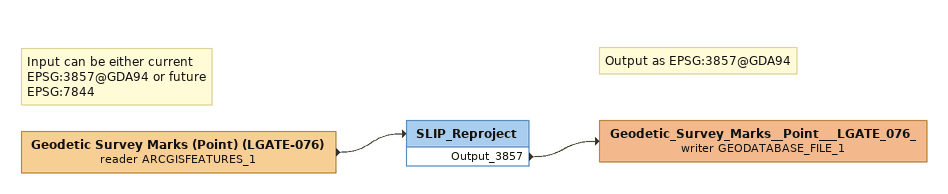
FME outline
Note: Input can be either current EPSG:3857@GDA94 or future EPSG:7844
Geodetic Survey Marks (Point) (LGATE-076) (reader ARCGISFEATURES_1)
    -> SLIP_Reproject
SLIP_Reproject
    Output_3857 -> Geodetic_Survey_Marks__Point___LGATE_076_ (writer GEODATABASE_FILE_1)
Note: Output as EPSG:3857@GDA94
Geodetic_Survey_Marks__Point___LGATE_076_ (writer GEODATABASE_FILE_1)
